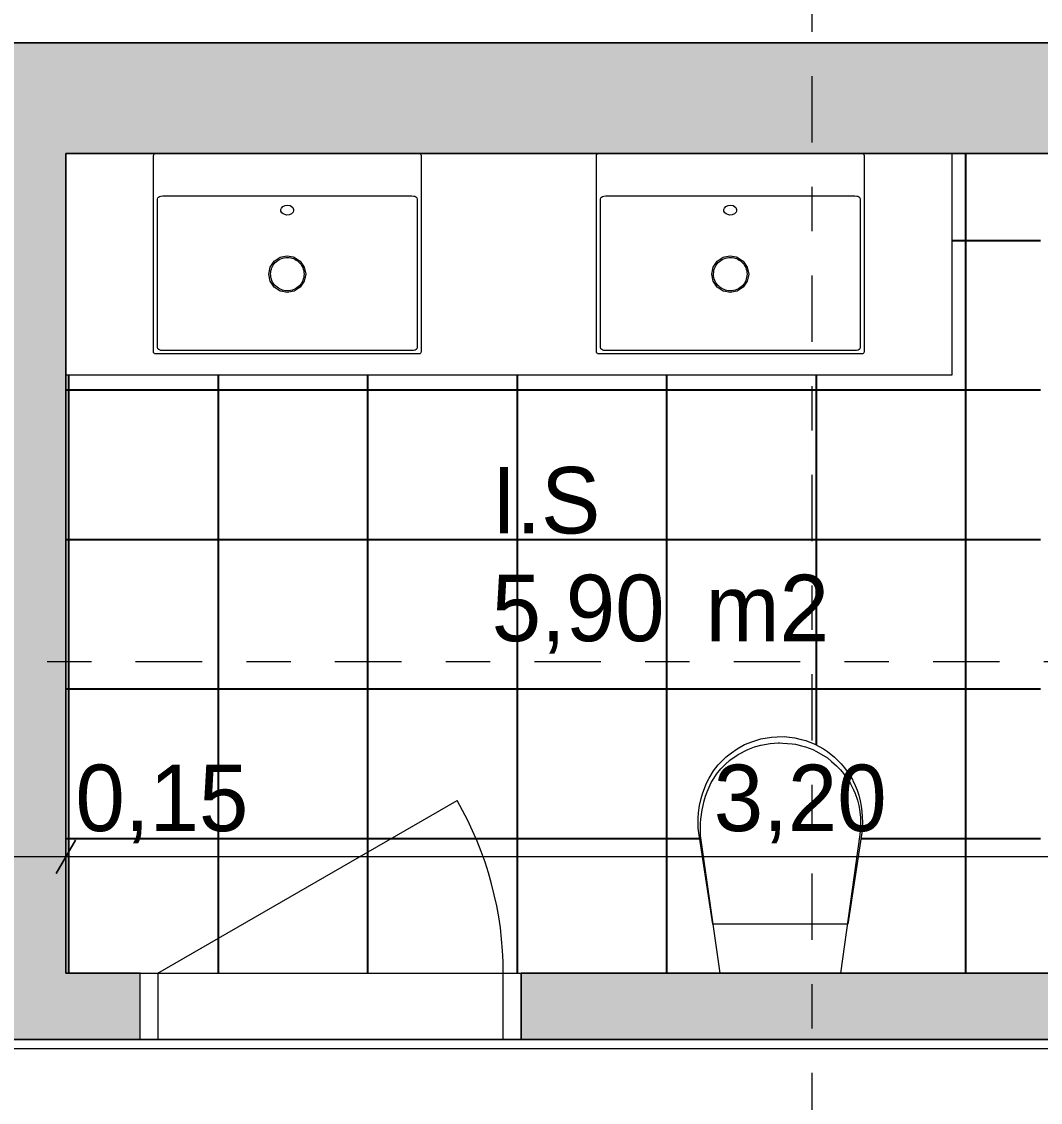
# Model space of a CAD drawing. Header units: metres. Extents: x -111189 to -108577, y -72951 to -72647.
# Drawn here: x -110671.936 to -110669.636, y -72931.646 to -72929.206 of the extents above; entities that cross this region are included whole.
import ezdxf

# ---------------------------------------------------------------- set-up
doc = ezdxf.new("R2010")
doc.units = ezdxf.units.M
doc.header["$MEASUREMENT"] = 0
for name, pattern in [('Dashed', [0.423333, 0.211667, -0.211667]), ('Dot & Dashed', [0.670278, 0.3175, -0.176389, 0, -0.176389]), ('OTK - Tracejado', [0.08, 0.04, -0.04]), ('OTK - Traço Ponto', [0.2, 0.1, -0.05, 0, -0.05]), ('OTK - Traço Ponto CORTES_ALÇ', [0.6, 0.3, -0.15, 0, -0.15])]:
    doc.linetypes.add(name, pattern=pattern)
for name, color, linetype in [('Muro Não Confinante - MNC1_1_0', 7, 'Continuous'), ('Muro Não Confinante - MNC1_1_00 - DESENHO 2D', 7, 'Continuous'), ('Muro Não Confinante - MNC1_1_03 - COBERTURA', 7, 'Continuous'), ('Muro Não Confinante - MNC1_1_03 - LAJES', 7, 'Continuous'), ('Muro Não Confinante - MNC1_1_04 - TECTO FALSO', 7, 'Continuous'), ('Muro Não Confinante - MNC1_1_05 - PAREDES..35', 7, 'Continuous'), ('Muro Não Confinante - MNC1_1_08 - EQUIPAMENTO FIXO', 7, 'Continuous'), ('Muro Não Confinante - MNC1_1_11 - ZONA_ÁREA', 7, 'Continuous'), ('Muro Não Confinante - MNC1_1_12 - COTAS GERAIS', 7, 'Continuous'), ('Planta Piso -1_1_07 - MUROS', 7, 'Continuous'), ('Planta Piso -1_1_14 - CORTES.Marcadores', 7, 'Continuous')]:
    doc.layers.add(name, color=color, linetype=linetype)
doc.styles.add('ESTILO_GERADO_3', font='AGENCYR.TTF')

# ---------------------------------------------------------------- blocks, each defined once
blk = doc.blocks.new('*X146', base_point=(-110694.4627, -72968.689))
at = {"layer": 'Muro Não Confinante - MNC1_1_03 - LAJES', "color": 253, "linetype": 'Continuous', "lineweight": 9, "ltscale": 1000}
for p, q in [((-110672.0859, -72931.5239), (-110671.8359, -72931.5239)), ((-110672.0859, -72931.5239), (-110671.8359, -72931.5239)), ((-110671.8359, -72931.5239), (-110671.5859, -72931.5239)), ((-110671.8359, -72931.5239), (-110671.5859, -72931.5239)), ((-110671.5859, -72931.5239), (-110671.3359, -72931.5239)), ((-110671.5859, -72931.5239), (-110671.3359, -72931.5239)), ((-110671.3359, -72931.5239), (-110671.0859, -72931.5239)), ((-110671.3359, -72931.5239), (-110671.0859, -72931.5239)), ((-110671.0859, -72931.5239), (-110670.8359, -72931.5239)), ((-110671.0859, -72931.5239), (-110670.8359, -72931.5239)), ((-110670.8359, -72931.5239), (-110670.5859, -72931.5239)), ((-110670.8359, -72931.5239), (-110670.5859, -72931.5239)), ((-110670.5859, -72931.5239), (-110670.3359, -72931.5239)), ((-110670.5859, -72931.5239), (-110670.3359, -72931.5239)), ((-110670.3359, -72931.5239), (-110670.0859, -72931.5239)), ((-110670.3359, -72931.5239), (-110670.0859, -72931.5239)), ((-110670.0859, -72931.5239), (-110669.8359, -72931.5239)), ((-110670.0859, -72931.5239), (-110669.8359, -72931.5239)), ((-110669.8359, -72931.5239), (-110669.5859, -72931.5239)), ((-110669.8359, -72931.5239), (-110669.5859, -72931.5239))]:
    blk.add_line(p, q, dxfattribs=at)

msp = doc.modelspace()

# ---------------------------------------------------------------- hatches: boundary and pattern name
at = {"true_color": 0x939598, "transparency": 33554615}
h = msp.add_hatch(dxfattribs=at)
h.set_pattern_fill('NET', color=252, scale=2.7)
h.set_pattern_definition([(0, (-52.15414, -1e-06), (0, 0.3375), []), (90, (-52.15414, -1e-06), (-0.3375, 2e-17), [])])
h.paths.add_polyline_path([(-110669.6359, -72929.5039), (-110669.8359, -72929.5039), (-110669.8359, -72930.0039), (-110671.8359, -72930.0039), (-110671.8359, -72931.3539), (-110670.359, -72931.3539), (-110670.3747, -72931.2434), (-110670.3757, -72931.2434), (-110670.4072, -72931.0372), (-110670.4081, -72931.0267), (-110670.4085, -72931.0162), (-110670.4083, -72931.0039), (-110670.4075, -72930.9917), (-110670.4053, -72930.9755), (-110670.4019, -72930.9595), (-110670.399, -72930.9488), (-110670.3893, -72930.9238), (-110670.3837, -72930.9138), (-110670.3738, -72930.8974), (-110670.3645, -72930.8855), (-110670.3543, -72930.8745), (-110670.3452, -72930.8655), (-110670.3331, -72930.8562), (-110670.3205, -72930.8476), (-110670.3035, -72930.8377), (-110670.2852, -72930.8307), (-110670.2673, -72930.8247), (-110670.2432, -72930.8212), (-110670.2299, -72930.8202), (-110670.2141, -72930.8197), (-110670.1905, -72930.823), (-110670.1757, -72930.8262), (-110670.1651, -72930.8287), (-110670.1451, -72930.8373), (-110670.1353, -72930.8422), (-110670.1259, -72930.8477), (-110670.1166, -72930.8534), (-110670.1005, -72930.8666), (-110670.0855, -72930.8811), (-110670.0757, -72930.8932), (-110670.0704, -72930.9005), (-110670.0652, -72930.9086), (-110670.0598, -72930.9179), (-110670.0549, -72930.9278), (-110670.0496, -72930.941), (-110670.046, -72930.9523), (-110670.0428, -72930.9645), (-110670.0405, -72930.9768), (-110670.0389, -72930.9893), (-110670.038, -72931.0013), (-110670.0378, -72931.0133), (-110670.0381, -72931.0253), (-110670.0391, -72931.0372), (-110670.0706, -72931.2434), (-110670.0717, -72931.2434), (-110670.0874, -72931.3539), (-110669.6359, -72931.3539)])
at = {"layer": 'Planta Piso -1_1_07 - MUROS', "linetype": 'Continuous', "lineweight": 0, "true_color": 0x939598}
h = msp.add_hatch(color=252, dxfattribs=at)
h.paths.add_polyline_path([(-110676.0264, -72929.2539), (-110678.0859, -72929.2539), (-110678.0859, -72929.4039), (-110676.9859, -72929.4039), (-110676.8359, -72929.4039), (-110676.8359, -72929.4039), (-110676.0264, -72929.4039)])
h.paths.add_polyline_path([(-110674.7943, -72929.2539), (-110676.0264, -72929.2539), (-110676.0264, -72929.4039), (-110675.8713, -72929.4039), (-110675.0717, -72929.4039), (-110675.0717, -72929.4039), (-110674.8, -72929.4039), (-110674.7943, -72929.4039)])
h.paths.add_polyline_path([(-110674.4359, -72929.2539), (-110674.7943, -72929.2539), (-110674.7943, -72929.4039), (-110674.738, -72929.4039), (-110674.4359, -72929.4039)])
h.paths.add_polyline_path([(-110674.4359, -72929.4039), (-110674.5859, -72929.4039), (-110674.5859, -72929.5039), (-110674.4359, -72929.5039)])
h.paths.add_polyline_path([(-110674.4359, -72929.5039), (-110674.5859, -72929.5039), (-110674.5859, -72929.9789), (-110674.4359, -72929.9789), (-110674.4359, -72929.9639), (-110674.4359, -72929.6839)])
h.paths.add_polyline_path([(-110674.4359, -72929.9789), (-110674.5859, -72929.9789), (-110674.5859, -72930.3705), (-110674.4359, -72930.3705), (-110674.4359, -72930.3605)])
h.paths.add_polyline_path([(-110674.4359, -72931.2305), (-110674.5859, -72931.2305), (-110674.5859, -72931.2525), (-110674.5859, -72931.3539), (-110674.4359, -72931.3539)])
h.paths.add_polyline_path([(-110674.3159, -72931.3539), (-110674.5859, -72931.3539), (-110674.5859, -72931.5039), (-110674.3159, -72931.5039)])
h.paths.add_polyline_path([(-110674.4359, -72931.5039), (-110674.5859, -72931.5039), (-110674.5859, -72931.5515), (-110674.4359, -72931.5515)])
h.paths.add_polyline_path([(-110674.4359, -72931.5515), (-110674.5859, -72931.5515), (-110674.5859, -72931.5539), (-110674.7943, -72931.5539), (-110674.7943, -72931.7039), (-110674.4359, -72931.7039)])
h.paths.add_polyline_path([(-110674.4359, -72931.7039), (-110674.5859, -72931.7039), (-110674.5859, -72932.2639), (-110674.5859, -72932.2639), (-110674.5859, -72932.3289), (-110674.4359, -72932.3289)])
h.paths.add_polyline_path([(-110674.4359, -72932.3289), (-110674.5859, -72932.3289), (-110674.5859, -72932.4989), (-110674.4359, -72932.4989)])
h.paths.add_polyline_path([(-110674.7943, -72931.5539), (-110675.8713, -72931.5539), (-110675.8713, -72931.5539), (-110676.0264, -72931.5539), (-110676.0264, -72931.7039), (-110674.7943, -72931.7039)])
h.paths.add_polyline_path([(-110676.0264, -72931.5539), (-110676.8359, -72931.5539), (-110676.8359, -72931.5539), (-110676.9859, -72931.5539), (-110678.0859, -72931.5539), (-110678.0859, -72931.7039), (-110676.0264, -72931.7039)])
h.paths.add_polyline_path([(-110678.0859, -72931.5539), (-110678.0859, -72931.5539), (-110678.3359, -72931.5539), (-110678.3359, -72931.7039), (-110678.0859, -72931.7039)])
h.paths.add_polyline_path([(-110678.0859, -72931.7039), (-110678.3359, -72931.7039), (-110678.3359, -72932.3289), (-110678.1372, -72932.3289), (-110678.1372, -72932.2639), (-110678.0859, -72932.2639)])
h.paths.add_polyline_path([(-110678.0859, -72931.5039), (-110678.3359, -72931.5039), (-110678.3359, -72931.5515), (-110678.0859, -72931.5515)])
h.paths.add_polyline_path([(-110678.0859, -72931.3539), (-110678.3359, -72931.3539), (-110678.3359, -72931.5039), (-110678.0859, -72931.5039)])
h.paths.add_polyline_path([(-110678.0859, -72930.7789), (-110678.3359, -72930.7789), (-110678.3359, -72931.3539), (-110678.0859, -72931.3539)])
h.paths.add_polyline_path([(-110678.0859, -72929.8539), (-110678.3359, -72929.8539), (-110678.3359, -72929.9789), (-110678.0859, -72929.9789)])
h.paths.add_polyline_path([(-110678.0859, -72929.5539), (-110678.0859, -72929.5039), (-110678.3359, -72929.5039), (-110678.3359, -72929.8539), (-110678.0859, -72929.8539)])
h.paths.add_polyline_path([(-110678.0859, -72929.4039), (-110678.3359, -72929.4039), (-110678.3359, -72929.5039), (-110678.0859, -72929.5039)])
h.paths.add_polyline_path([(-110678.0859, -72929.2539), (-110678.3359, -72929.2539), (-110678.3359, -72929.4039), (-110678.0859, -72929.4039)])
h.paths.add_polyline_path([(-110678.0859, -72928.2539), (-110678.3359, -72928.2539), (-110678.3359, -72928.4039), (-110678.1859, -72928.4039), (-110678.1259, -72928.4039), (-110678.0859, -72928.4039)])
h.paths.add_polyline_path([(-110678.0859, -72928.0039), (-110678.3359, -72928.0039), (-110678.3359, -72928.0047), (-110678.3359, -72928.2539), (-110678.0859, -72928.2539)])
h.paths.add_polyline_path([(-110676.0264, -72928.0039), (-110678.0559, -72928.0039), (-110678.0559, -72928.0039), (-110678.0859, -72928.0039), (-110678.0859, -72928.2539), (-110676.0264, -72928.2539)])
h.paths.add_polyline_path([(-110674.7943, -72928.0039), (-110675.5678, -72928.0039), (-110676.0264, -72928.0039), (-110676.0264, -72928.2539), (-110674.7943, -72928.2539)])
h.paths.add_polyline_path([(-110674.2849, -72928.0039), (-110674.5402, -72928.0039), (-110674.7943, -72928.0039), (-110674.7943, -72928.2539), (-110674.2849, -72928.2539), (-110674.2849, -72928.2139), (-110674.2849, -72928.1539)])
h.paths.add_polyline_path([(-110673.3359, -72928.0039), (-110673.4849, -72928.0039), (-110673.4849, -72928.1539), (-110673.4849, -72928.2139), (-110673.4849, -72928.2539), (-110673.3359, -72928.2539)])
h.paths.add_polyline_path([(-110673.1859, -72928.2539), (-110673.3245, -72928.2539), (-110673.3245, -72929.2539), (-110673.1859, -72929.2539)])
h.paths.add_polyline_path([(-110673.0859, -72928.2539), (-110673.1859, -72928.2539), (-110673.1859, -72929.2539), (-110673.0859, -72929.2539)])
h.paths.add_polyline_path([(-110673.0859, -72928.0039), (-110673.1859, -72928.0039), (-110673.1859, -72928.2539), (-110673.0859, -72928.2539)])
h.paths.add_polyline_path([(-110673.1859, -72928.0039), (-110673.267, -72928.0039), (-110673.3245, -72928.0039), (-110673.3245, -72928.2539), (-110673.1859, -72928.2539)])
h.paths.add_polyline_path([(-110673.3245, -72928.0039), (-110673.3359, -72928.0039), (-110673.3359, -72928.2539), (-110673.3245, -72928.2539)])
h.paths.add_polyline_path([(-110673.1859, -72929.4039), (-110673.3245, -72929.4039), (-110673.3245, -72929.5039), (-110673.1859, -72929.5039)])
h.paths.add_polyline_path([(-110673.0859, -72929.4039), (-110673.1859, -72929.4039), (-110673.1859, -72929.5039), (-110673.0859, -72929.5039)])
h.paths.add_polyline_path([(-110673.0859, -72929.2539), (-110673.1859, -72929.2539), (-110673.1859, -72929.4039), (-110673.0859, -72929.4039)])
h.paths.add_polyline_path([(-110673.1859, -72929.2539), (-110673.3245, -72929.2539), (-110673.3245, -72929.4039), (-110673.1859, -72929.4039)])
h.paths.add_polyline_path([(-110671.6683, -72931.3539), (-110671.7344, -72931.3539), (-110671.7344, -72931.5039), (-110671.6683, -72931.5039)])
h.paths.add_polyline_path([(-110671.7344, -72931.3539), (-110671.8359, -72931.3539), (-110671.8359, -72931.5039), (-110671.7344, -72931.5039)])
h.paths.add_polyline_path([(-110671.8359, -72931.3539), (-110671.9859, -72931.3539), (-110671.9859, -72931.5039), (-110671.8359, -72931.5039)])
h.paths.add_polyline_path([(-110671.8359, -72931.0911), (-110671.9859, -72931.0911), (-110671.9859, -72931.3539), (-110671.8359, -72931.3539)])
h.paths.add_polyline_path([(-110671.8359, -72930.7789), (-110671.9859, -72930.7789), (-110671.9859, -72931.0911), (-110671.9493, -72931.0911), (-110671.8359, -72931.0911)])
h.paths.add_polyline_path([(-110671.8359, -72930.6507), (-110671.9859, -72930.6507), (-110671.9859, -72930.7789), (-110671.8359, -72930.7789)])
h.paths.add_polyline_path([(-110671.8359, -72929.9789), (-110671.9859, -72929.9789), (-110671.9859, -72930.6507), (-110671.8359, -72930.6507)])
h.paths.add_polyline_path([(-110671.8359, -72929.5039), (-110671.9859, -72929.5039), (-110671.9859, -72929.9789), (-110671.8359, -72929.9789)])
h.paths.add_polyline_path([(-110671.8359, -72929.4039), (-110671.9859, -72929.4039), (-110671.9859, -72929.5039), (-110671.8359, -72929.5039)])
h.paths.add_polyline_path([(-110671.9859, -72929.4039), (-110672.0466, -72929.4039), (-110672.0466, -72929.4639), (-110672.0466, -72929.5039), (-110671.9859, -72929.5039)])
h.paths.add_polyline_path([(-110671.9859, -72929.2539), (-110672.0466, -72929.2539), (-110672.0466, -72929.4039), (-110671.9859, -72929.4039)])
h.paths.add_polyline_path([(-110671.8359, -72929.2539), (-110671.9859, -72929.2539), (-110671.9859, -72929.4039), (-110671.8359, -72929.4039)])
h.paths.add_polyline_path([(-110671.7344, -72929.2539), (-110671.8359, -72929.2539), (-110671.8359, -72929.4039), (-110671.7344, -72929.4039)])
h.paths.add_polyline_path([(-110671.7344, -72929.4039), (-110671.8359, -72929.4039), (-110671.8359, -72929.5039), (-110671.7344, -72929.5039)])
h.paths.add_polyline_path([(-110670.1514, -72929.4039), (-110671.7344, -72929.4039), (-110671.7344, -72929.5039), (-110670.8359, -72929.5039), (-110670.1514, -72929.5039)])
h.paths.add_polyline_path([(-110670.1514, -72929.2539), (-110671.7344, -72929.2539), (-110671.7344, -72929.4039), (-110670.1514, -72929.4039)])
h.paths.add_polyline_path([(-110669.7344, -72929.4039), (-110670.1514, -72929.4039), (-110670.1514, -72929.5039), (-110669.8359, -72929.5039), (-110669.7344, -72929.5039)])
h.paths.add_polyline_path([(-110669.7344, -72929.2539), (-110670.1514, -72929.2539), (-110670.1514, -72929.4039), (-110669.7344, -72929.4039)])
h.paths.add_polyline_path([(-110669.5859, -72929.2539), (-110669.7344, -72929.2539), (-110669.7344, -72929.4039), (-110669.5859, -72929.4039)])
h.paths.add_polyline_path([(-110669.5859, -72929.4039), (-110669.7344, -72929.4039), (-110669.7344, -72929.5039), (-110669.5859, -72929.5039), (-110669.5859, -72929.4639)])
h = msp.add_hatch(color=252, dxfattribs=at)
h.paths.add_polyline_path([(-110673.1859, -72933.7544), (-110673.3245, -72933.7544), (-110673.3245, -72934.6539), (-110673.1859, -72934.6539)])
h.paths.add_polyline_path([(-110673.1859, -72933.6502), (-110673.3245, -72933.6502), (-110673.3245, -72933.7544), (-110673.1859, -72933.7544)])
h.paths.add_polyline_path([(-110673.1859, -72933.5289), (-110673.3245, -72933.5289), (-110673.3245, -72933.6502), (-110673.1859, -72933.6502)])
h.paths.add_polyline_path([(-110673.1859, -72932.3289), (-110673.3245, -72932.3289), (-110673.3245, -72933.5289), (-110673.1859, -72933.5289)])
h.paths.add_polyline_path([(-110673.3245, -72935.2039), (-110673.3359, -72935.2039), (-110673.3359, -72935.4629), (-110673.3245, -72935.4629)])
h.paths.add_polyline_path([(-110673.3245, -72934.9539), (-110673.3359, -72934.9539), (-110673.3359, -72935.2039), (-110673.3245, -72935.2039)])
h.paths.add_polyline_path([(-110673.3245, -72933.7544), (-110673.3359, -72933.7544), (-110673.3359, -72934.4039), (-110673.3359, -72934.6539), (-110673.3245, -72934.6539)])
h.paths.add_polyline_path([(-110673.3245, -72934.7039), (-110673.3359, -72934.7039), (-110673.3359, -72934.9539), (-110673.3245, -72934.9539)])
h.paths.add_polyline_path([(-110673.3245, -72934.6539), (-110673.3359, -72934.6539), (-110673.3359, -72934.7039), (-110673.3245, -72934.7039)])
h.paths.add_polyline_path([(-110673.3245, -72932.3289), (-110673.3359, -72932.3289), (-110673.3359, -72933.5289), (-110673.3245, -72933.5289)])
h.paths.add_polyline_path([(-110673.3245, -72931.7039), (-110673.3359, -72931.7039), (-110673.3359, -72932.3289), (-110673.3245, -72932.3289)])
h.paths.add_polyline_path([(-110673.1859, -72931.7039), (-110673.3245, -72931.7039), (-110673.3245, -72932.3289), (-110673.1859, -72932.3289)])
h.paths.add_polyline_path([(-110673.1859, -72931.5515), (-110673.3245, -72931.5515), (-110673.3245, -72931.7039), (-110673.1859, -72931.7039)])
h.paths.add_polyline_path([(-110673.3245, -72931.5515), (-110673.3359, -72931.5515), (-110673.3359, -72931.7039), (-110673.3245, -72931.7039)])
h.paths.add_polyline_path([(-110673.3245, -72931.5039), (-110673.3359, -72931.5039), (-110673.3359, -72931.5515), (-110673.3245, -72931.5515)])
h.paths.add_polyline_path([(-110673.3245, -72931.3539), (-110673.3359, -72931.3539), (-110673.3359, -72931.5039), (-110673.3245, -72931.5039)])
h.paths.add_polyline_path([(-110673.3359, -72931.3539), (-110673.4559, -72931.3539), (-110673.4559, -72931.5039), (-110673.3359, -72931.5039)])
h.paths.add_polyline_path([(-110673.1859, -72931.3539), (-110673.3245, -72931.3539), (-110673.3245, -72931.5039), (-110673.1859, -72931.5039)])
h.paths.add_polyline_path([(-110673.1859, -72931.5039), (-110673.3245, -72931.5039), (-110673.3245, -72931.5515), (-110673.1859, -72931.5515)])
h.paths.add_polyline_path([(-110673.0859, -72931.3539), (-110673.1859, -72931.3539), (-110673.1859, -72931.5039), (-110673.0859, -72931.5039)])
h.paths.add_polyline_path([(-110673.0715, -72931.3539), (-110673.0859, -72931.3539), (-110673.0859, -72931.5039), (-110673.0715, -72931.5039)])
h.paths.add_polyline_path([(-110671.9859, -72931.3539), (-110672.2115, -72931.3539), (-110672.2115, -72931.5039), (-110671.9859, -72931.5039)])
h.paths.add_polyline_path([(-110670.1514, -72931.3539), (-110670.8083, -72931.3539), (-110670.8083, -72931.5039), (-110670.6859, -72931.5039), (-110670.6211, -72931.5039), (-110670.1514, -72931.5039)])
h.paths.add_polyline_path([(-110669.7344, -72931.3539), (-110670.1514, -72931.3539), (-110670.1514, -72931.5039), (-110669.7344, -72931.5039)])
h.paths.add_polyline_path([(-110668.9365, -72931.3539), (-110669.7344, -72931.3539), (-110669.7344, -72931.5039), (-110668.9365, -72931.5039)])
h.paths.add_polyline_path([(-110668.8665, -72931.3539), (-110668.9365, -72931.3539), (-110668.9365, -72931.5039), (-110668.8665, -72931.5039)])
h.paths.add_polyline_path([(-110668.6316, -72931.3539), (-110668.8665, -72931.3539), (-110668.8665, -72931.5039), (-110668.6359, -72931.5039), (-110668.6316, -72931.5039)])
h.paths.add_polyline_path([(-110668.9365, -72934.9539), (-110669.7344, -72934.9539), (-110669.7344, -72934.9939), (-110669.7344, -72935.2039), (-110668.9365, -72935.2039)])
h.paths.add_polyline_path([(-110668.8665, -72934.9539), (-110668.9365, -72934.9539), (-110668.9365, -72935.2039), (-110668.8665, -72935.2039)])
h.paths.add_polyline_path([(-110668.8665, -72934.6539), (-110668.9365, -72934.6539), (-110668.9365, -72934.9539), (-110668.8665, -72934.9539)])
h.paths.add_polyline_path([(-110668.6316, -72934.6539), (-110668.8665, -72934.6539), (-110668.8665, -72934.7239), (-110668.6316, -72934.7239)])
h.paths.add_polyline_path([(-110668.6316, -72934.9839), (-110668.8665, -72934.9839), (-110668.8665, -72935.2039), (-110668.6316, -72935.2039)])
h.paths.add_polyline_path([(-110668.3859, -72934.9539), (-110668.6059, -72934.9539), (-110668.6059, -72934.9839), (-110668.6316, -72934.9839), (-110668.6316, -72935.2039), (-110668.3859, -72935.2039)])
h.paths.add_polyline_path([(-110668.3859, -72934.6539), (-110668.6316, -72934.6539), (-110668.6316, -72934.7239), (-110668.6059, -72934.7239), (-110668.6059, -72934.9539), (-110668.3859, -72934.9539)])
h.paths.add_polyline_path([(-110668.3859, -72933.7544), (-110668.6316, -72933.7544), (-110668.6316, -72934.6539), (-110668.3859, -72934.6539)])
h.paths.add_polyline_path([(-110668.6316, -72933.7544), (-110668.6359, -72933.7544), (-110668.6359, -72934.6539), (-110668.6316, -72934.6539)])
h.paths.add_polyline_path([(-110668.6316, -72933.6502), (-110668.6359, -72933.6502), (-110668.6359, -72933.7064), (-110668.6359, -72933.7544), (-110668.6316, -72933.7544)])
h.paths.add_polyline_path([(-110668.6316, -72933.5289), (-110668.6359, -72933.5289), (-110668.6359, -72933.6502), (-110668.6316, -72933.6426)])
h.paths.add_polyline_path([(-110668.3859, -72933.5289), (-110668.6316, -72933.5289), (-110668.6316, -72933.6502), (-110668.3859, -72933.6502)])
h.paths.add_polyline_path([(-110668.3859, -72933.6502), (-110668.6316, -72933.6502), (-110668.6316, -72933.7544), (-110668.3859, -72933.7544)])
h.paths.add_polyline_path([(-110668.3859, -72932.3289), (-110668.6316, -72932.3289), (-110668.6316, -72933.5289), (-110668.3859, -72933.5289)])
h.paths.add_polyline_path([(-110668.6316, -72932.3289), (-110668.6359, -72932.3289), (-110668.6359, -72933.5289), (-110668.6316, -72933.5289)])
h.paths.add_polyline_path([(-110668.6316, -72931.7039), (-110668.6359, -72931.7039), (-110668.6359, -72932.3289), (-110668.6316, -72932.3289)])
h.paths.add_polyline_path([(-110668.3859, -72931.7039), (-110668.6316, -72931.7039), (-110668.6316, -72932.3289), (-110668.3859, -72932.3289)])
h.paths.add_polyline_path([(-110668.6316, -72931.5515), (-110668.6359, -72931.5515), (-110668.6359, -72931.7039), (-110668.6316, -72931.7039)])
h.paths.add_polyline_path([(-110668.3859, -72931.5515), (-110668.6316, -72931.5515), (-110668.6316, -72931.7039), (-110668.3859, -72931.7039)])
h.paths.add_polyline_path([(-110668.6316, -72931.5039), (-110668.6359, -72931.5039), (-110668.6359, -72931.5515), (-110668.6316, -72931.5515)])
h.paths.add_polyline_path([(-110668.3859, -72931.5039), (-110668.6316, -72931.5039), (-110668.6316, -72931.5515), (-110668.3859, -72931.5515)])
h.paths.add_polyline_path([(-110668.3859, -72931.3539), (-110668.6316, -72931.3539), (-110668.6316, -72931.5039), (-110668.3859, -72931.5039)])
h.paths.add_polyline_path([(-110668.5861, -72930.7789), (-110668.6316, -72930.7789), (-110668.6316, -72931.3539), (-110668.5861, -72931.3539)])
h.paths.add_polyline_path([(-110668.6316, -72931.0911), (-110668.6359, -72931.0911), (-110668.6359, -72931.1473), (-110668.6359, -72931.3539), (-110668.6316, -72931.3539)])
h.paths.add_polyline_path([(-110668.6316, -72930.6507), (-110668.6359, -72930.6507), (-110668.6359, -72930.7789), (-110668.6316, -72930.7789)])
h.paths.add_polyline_path([(-110668.5861, -72930.6507), (-110668.6316, -72930.6507), (-110668.6316, -72930.7789), (-110668.5861, -72930.7789)])
h.paths.add_polyline_path([(-110668.3859, -72930.6507), (-110668.5861, -72930.6507), (-110668.5861, -72930.7789), (-110668.3859, -72930.7789)])
h.paths.add_polyline_path([(-110668.3859, -72929.9789), (-110668.5861, -72929.9789), (-110668.5861, -72930.6507), (-110668.3859, -72930.6507)])
h.paths.add_polyline_path([(-110668.5861, -72929.9789), (-110668.6316, -72929.9789), (-110668.6316, -72930.6507), (-110668.5861, -72930.6507)])
h.paths.add_polyline_path([(-110668.6316, -72929.9789), (-110668.6359, -72929.9789), (-110668.6359, -72930.6507), (-110668.6316, -72930.6507)])
h.paths.add_polyline_path([(-110668.3859, -72929.5039), (-110668.5861, -72929.5039), (-110668.5861, -72929.9789), (-110668.3859, -72929.9789)])
h.paths.add_polyline_path([(-110668.6316, -72929.5039), (-110668.6359, -72929.5039), (-110668.6359, -72929.9539), (-110668.6359, -72929.9789), (-110668.6316, -72929.9789)])
h.paths.add_polyline_path([(-110668.5861, -72929.5039), (-110668.6316, -72929.5039), (-110668.6316, -72929.9789), (-110668.5861, -72929.9789)])
h.paths.add_polyline_path([(-110668.3859, -72929.4039), (-110668.6316, -72929.4039), (-110668.6316, -72929.5039), (-110668.3859, -72929.5039)])
h.paths.add_polyline_path([(-110668.3859, -72929.2556), (-110668.6316, -72929.2556), (-110668.6316, -72929.4039), (-110668.3859, -72929.4039)])
h.paths.add_polyline_path([(-110668.6316, -72929.2556), (-110668.7859, -72929.2556), (-110668.7859, -72929.4039), (-110668.6316, -72929.4039)])
h.paths.add_polyline_path([(-110668.6316, -72929.4039), (-110668.7859, -72929.4039), (-110668.7859, -72929.4639), (-110668.7859, -72929.5039), (-110668.6359, -72929.5039), (-110668.6316, -72929.5039)])
h.paths.add_polyline_path([(-110668.3859, -72930.7789), (-110668.5861, -72930.7789), (-110668.5861, -72931.3539), (-110668.3859, -72931.3539)])
h.paths.add_polyline_path([(-110674.4359, -72933.7544), (-110674.4859, -72933.7544), (-110674.4859, -72934.1039), (-110674.5359, -72934.1039), (-110674.5359, -72933.7544), (-110674.5859, -72933.7544), (-110674.5859, -72933.9946), (-110674.5859, -72934.5539), (-110674.7109, -72934.5539), (-110674.7109, -72934.6539), (-110674.4359, -72934.6539), (-110674.4359, -72934.4039)])
h.paths.add_polyline_path([(-110674.5359, -72933.6502), (-110674.5859, -72933.6502), (-110674.5859, -72933.7064), (-110674.5859, -72933.7544), (-110674.5359, -72933.7544)])
h.paths.add_polyline_path([(-110674.5359, -72933.5289), (-110674.5859, -72933.5289), (-110674.5859, -72933.6502), (-110674.5359, -72933.6502)])
h.paths.add_polyline_path([(-110674.5359, -72933.3589), (-110674.5859, -72933.3589), (-110674.5859, -72933.5289), (-110674.5359, -72933.5289)])
h.paths.add_polyline_path([(-110674.4359, -72933.3589), (-110674.4859, -72933.3589), (-110674.4859, -72933.5289), (-110674.4359, -72933.5289)])
h.paths.add_polyline_path([(-110674.4359, -72933.5289), (-110674.4859, -72933.5289), (-110674.4859, -72933.6502), (-110674.4359, -72933.6502), (-110674.4359, -72933.5939)])
h.paths.add_polyline_path([(-110674.4359, -72933.6502), (-110674.4859, -72933.6502), (-110674.4859, -72933.7544), (-110674.4359, -72933.7544)])
h.paths.add_polyline_path([(-110674.7109, -72934.5539), (-110674.7943, -72934.5539), (-110674.7943, -72934.6539), (-110674.7109, -72934.6539)])
h.paths.add_polyline_path([(-110674.7943, -72934.5539), (-110676.0264, -72934.5539), (-110676.0264, -72934.6539), (-110674.7943, -72934.6539)])
h.paths.add_polyline_path([(-110676.0264, -72934.5539), (-110676.7109, -72934.5539), (-110676.7109, -72934.6539), (-110676.0264, -72934.6539)])
h.paths.add_polyline_path([(-110676.7109, -72934.5539), (-110678.0859, -72934.5539), (-110678.0859, -72934.6539), (-110676.7109, -72934.6539)])
h.paths.add_polyline_path([(-110676.7109, -72934.6539), (-110678.0859, -72934.6539), (-110678.0859, -72934.7039), (-110676.7109, -72934.7039)])
h.paths.add_polyline_path([(-110676.0264, -72934.6539), (-110676.7109, -72934.6539), (-110676.7109, -72934.7039), (-110676.0264, -72934.7039)])
h.paths.add_polyline_path([(-110674.7943, -72934.6539), (-110676.0264, -72934.6539), (-110676.0264, -72934.7039), (-110674.7943, -72934.7039)])
h.paths.add_polyline_path([(-110674.4359, -72934.6539), (-110674.7109, -72934.6539), (-110674.7109, -72934.7039), (-110674.5859, -72934.7039), (-110674.4359, -72934.7039)])
h.paths.add_polyline_path([(-110674.7109, -72934.6539), (-110674.7943, -72934.6539), (-110674.7943, -72934.7039), (-110674.738, -72934.7039), (-110674.7109, -72934.7039)])

# ---------------------------------------------------------------- linework, layer by layer
at = {"layer": 'Muro Não Confinante - MNC1_1_00 - DESENHO 2D', "color": 7, "linetype": 'OTK - Tracejado', "lineweight": 13, "ltscale": 1000}
msp.add_line((-110671.9359, -72931.5039), (-110670.6859, -72931.5039), dxfattribs=at)
at = {"layer": 'Muro Não Confinante - MNC1_1_03 - COBERTURA', "color": 7, "linetype": 'OTK - Traço Ponto', "lineweight": 13, "ltscale": 1000}
for p in [(-110672.6149, -72931.5039), (-110670.6254, -72931.5039), (-110668.6316, -72931.5039)]:
    msp.add_line(p, (-110670.6211, -72931.5039), dxfattribs=at)
at = {"layer": 'Muro Não Confinante - MNC1_1_03 - LAJES', "color": 7, "linetype": 'Continuous', "lineweight": 13, "ltscale": 1000, "flags": 128}
for points in [[(-110678.3359, -72938.1539), (-110678.3359, -72928.0039), (-110673.267, -72928.0039), (-110673.0859, -72928.0039), (-110673.0859, -72929.2539), (-110668.3859, -72929.2539), (-110668.3859, -72935.2039), (-110673.0859, -72935.2039), (-110673.0859, -72938.1539)], [(-110673.0859, -72928.0039), (-110673.0859, -72929.2539), (-110668.3859, -72929.2539), (-110668.3859, -72928.0039)], [(-110671.8359, -72929.5039), (-110671.8359, -72931.3539), (-110668.6359, -72931.3539), (-110668.6359, -72929.5039)], [(-110673.1859, -72931.5039), (-110673.1859, -72934.9539), (-110672.6859, -72934.9539), (-110668.9365, -72934.9539), (-110668.9365, -72934.6539), (-110668.6359, -72934.6539), (-110668.6359, -72931.5039), (-110670.6859, -72931.5039), (-110671.9359, -72931.5039)]]:
    msp.add_lwpolyline(points, close=True, dxfattribs=at)
at = {"layer": 'Muro Não Confinante - MNC1_1_04 - TECTO FALSO', "color": 7, "linetype": 'OTK - Traço Ponto', "lineweight": 13, "ltscale": 1000}
for p, q in [((-110671.8359, -72929.5039), (-110670.2242, -72929.5039)), ((-110668.5861, -72929.5039), (-110670.2242, -72929.5039)), ((-110671.8359, -72931.3539), (-110670.2242, -72931.3539)), ((-110668.5861, -72931.3539), (-110670.2242, -72931.3539))]:
    msp.add_line(p, q, dxfattribs=at)
at = {"layer": 'Muro Não Confinante - MNC1_1_04 - TECTO FALSO', "color": 7, "linetype": 'Dashed', "lineweight": 13, "ltscale": 10}
for p, q in [((-110670.2242, -72929.5039), (-110671.8359, -72929.5039)), ((-110670.2476, -72929.5039), (-110668.5861, -72929.5039))]:
    msp.add_line(p, q, dxfattribs=at)
at = {"layer": 'Muro Não Confinante - MNC1_1_05 - PAREDES..35', "color": 7, "linetype": 'Continuous', "lineweight": 13, "ltscale": 1000}
for p, q in [((-110671.6283, -72931.3539), (-110670.9528, -72930.9639)), ((-110671.6683, -72931.3539), (-110671.6903, -72931.3539)), ((-110671.6683, -72931.3539), (-110671.6903, -72931.3539)), ((-110671.6683, -72931.3539), (-110671.6283, -72931.3539)), ((-110671.6683, -72931.5039), (-110671.6683, -72931.3539)), ((-110671.6683, -72931.5039), (-110671.6683, -72931.3539)), ((-110671.6683, -72931.5039), (-110671.6683, -72931.3539)), ((-110671.6283, -72931.3539), (-110671.6283, -72931.5039)), ((-110670.8483, -72931.5039), (-110670.8483, -72931.3539)), ((-110670.8483, -72931.3539), (-110670.8083, -72931.3539)), ((-110670.8083, -72931.3539), (-110670.8083, -72931.5039)), ((-110670.8083, -72931.5039), (-110670.8083, -72931.3539)), ((-110670.8083, -72931.5039), (-110670.8083, -72931.3539)), ((-110670.8083, -72931.3539), (-110670.7863, -72931.3539)), ((-110670.8083, -72931.3539), (-110670.7863, -72931.3539)), ((-110671.6683, -72931.5039), (-110671.6783, -72931.5039)), ((-110671.6683, -72931.5039), (-110671.6783, -72931.5039)), ((-110671.6283, -72931.5039), (-110671.6683, -72931.5039)), ((-110670.8083, -72931.5039), (-110670.8483, -72931.5039)), ((-110670.8083, -72931.5039), (-110670.7983, -72931.5039)), ((-110670.8083, -72931.5039), (-110670.7983, -72931.5039))]:
    msp.add_line(p, q, dxfattribs=at)
at = {"layer": 'Muro Não Confinante - MNC1_1_05 - PAREDES..35', "color": 7, "linetype": 'Continuous', "lineweight": 20, "ltscale": 1000}
for p, q in [((-110671.6683, -72931.3539), (-110671.6903, -72931.3539)), ((-110671.6683, -72931.5039), (-110671.6683, -72931.3539)), ((-110670.8083, -72931.3539), (-110670.7863, -72931.3539)), ((-110670.8083, -72931.5039), (-110670.8083, -72931.3539)), ((-110671.6683, -72931.5039), (-110671.6783, -72931.5039)), ((-110670.8083, -72931.5039), (-110670.7983, -72931.5039))]:
    msp.add_line(p, q, dxfattribs=at)
at = {"layer": 'Muro Não Confinante - MNC1_1_05 - PAREDES..35', "color": 7, "linetype": 'Continuous', "lineweight": 20, "ltscale": 1000, "flags": 128}
for points in [[(-110669.5859, -72929.2539), (-110672.0859, -72929.2539)], [(-110671.8359, -72929.5039), (-110669.5859, -72929.5039)], [(-110671.8359, -72931.3539), (-110671.8359, -72929.5039)], [(-110671.6683, -72931.3539), (-110671.8359, -72931.3539)], [(-110668.6359, -72931.3539), (-110670.8083, -72931.3539)], [(-110672.2115, -72931.5039), (-110671.6683, -72931.5039)], [(-110670.8083, -72931.5039), (-110668.6359, -72931.5039)]]:
    msp.add_lwpolyline(points, dxfattribs=at)
at = {"layer": 'Muro Não Confinante - MNC1_1_05 - PAREDES..35', "color": 7, "linetype": 'Continuous', "lineweight": 13, "ltscale": 1000}
msp.add_arc((-110671.6283, -72931.3539), 0.78, 0, 30, dxfattribs=at)
at = {"layer": 'Muro Não Confinante - MNC1_1_08 - EQUIPAMENTO FIXO', "color": 7, "linetype": 'Continuous', "lineweight": 13, "ltscale": 1000, "flags": 128}
for points in [[(-110671.8359, -72929.5039), (-110670.8359, -72929.5039)], [(-110671.8359, -72929.5039), (-110670.8359, -72929.5039)], [(-110670.8359, -72930.0039), (-110671.8359, -72930.0039), (-110671.8359, -72929.5039)], [(-110670.8359, -72929.5039), (-110669.8359, -72929.5039), (-110669.8359, -72930.0039), (-110670.8359, -72930.0039)]]:
    msp.add_lwpolyline(points, dxfattribs=at)
for points in [[(-110671.6339, -72929.5039), (-110671.0372, -72929.504), (-110671.0357, -72929.5046), (-110671.0346, -72929.5057), (-110671.0339, -72929.5079), (-110671.0339, -72929.9518), (-110671.0342, -72929.9533), (-110671.0351, -72929.9546), (-110671.0365, -72929.9555), (-110671.0379, -72929.9558), (-110671.6339, -72929.9558), (-110671.6354, -72929.9555), (-110671.6368, -72929.9546), (-110671.6374, -72929.9538), (-110671.6378, -72929.9527), (-110671.6379, -72929.5079), (-110671.6376, -72929.5065), (-110671.6368, -72929.5051), (-110671.6354, -72929.5042)], [(-110670.6339, -72929.5039), (-110670.0372, -72929.504), (-110670.0357, -72929.5046), (-110670.0346, -72929.5057), (-110670.0339, -72929.5079), (-110670.0339, -72929.9518), (-110670.0342, -72929.9533), (-110670.0351, -72929.9546), (-110670.0365, -72929.9555), (-110670.0379, -72929.9558), (-110670.6339, -72929.9558), (-110670.6354, -72929.9555), (-110670.6368, -72929.9546), (-110670.6374, -72929.9538), (-110670.6378, -72929.9527), (-110670.6379, -72929.5079), (-110670.6376, -72929.5065), (-110670.6368, -72929.5051), (-110670.6354, -72929.5042)], [(-110671.0549, -72929.5994), (-110671.0502, -72929.5997), (-110671.0484, -72929.6002), (-110671.0456, -72929.6015), (-110671.0438, -72929.6036), (-110671.0431, -72929.6069), (-110671.0431, -72929.941), (-110671.0437, -72929.9442), (-110671.0452, -72929.9461), (-110671.0476, -72929.9475), (-110671.0509, -72929.9484), (-110671.0553, -72929.9487), (-110671.6165, -72929.9487), (-110671.6214, -72929.9483), (-110671.6233, -72929.9478), (-110671.6262, -72929.9464), (-110671.628, -72929.9444), (-110671.6288, -72929.941), (-110671.6288, -72929.6069), (-110671.6282, -72929.6038), (-110671.6267, -72929.6019), (-110671.6244, -72929.6005), (-110671.6212, -72929.5997), (-110671.617, -72929.5994), (-110671.3359, -72929.5993)], [(-110670.0549, -72929.5994), (-110670.0502, -72929.5997), (-110670.0484, -72929.6002), (-110670.0456, -72929.6015), (-110670.0438, -72929.6036), (-110670.0431, -72929.6069), (-110670.0431, -72929.941), (-110670.0437, -72929.9442), (-110670.0452, -72929.9461), (-110670.0476, -72929.9475), (-110670.0509, -72929.9484), (-110670.0553, -72929.9487), (-110670.6165, -72929.9487), (-110670.6214, -72929.9483), (-110670.6233, -72929.9478), (-110670.6262, -72929.9464), (-110670.628, -72929.9444), (-110670.6288, -72929.941), (-110670.6288, -72929.6069), (-110670.6282, -72929.6038), (-110670.6267, -72929.6019), (-110670.6244, -72929.6005), (-110670.6212, -72929.5997), (-110670.617, -72929.5994), (-110670.3359, -72929.5993)], [(-110671.3298, -72929.6213), (-110671.3262, -72929.6231), (-110671.3234, -72929.6258), (-110671.3216, -72929.6298), (-110671.3216, -72929.633), (-110671.3228, -72929.6361), (-110671.3264, -72929.6397), (-110671.3316, -72929.642), (-110671.3367, -72929.6425), (-110671.3417, -72929.6416), (-110671.3453, -72929.6399), (-110671.3481, -72929.6374), (-110671.3502, -72929.6335), (-110671.3504, -72929.6303), (-110671.3493, -72929.6271), (-110671.3458, -72929.6232), (-110671.3404, -72929.6208), (-110671.335, -72929.6202)], [(-110670.3298, -72929.6213), (-110670.3262, -72929.6231), (-110670.3234, -72929.6258), (-110670.3216, -72929.6298), (-110670.3216, -72929.633), (-110670.3228, -72929.6361), (-110670.3264, -72929.6397), (-110670.3316, -72929.642), (-110670.3367, -72929.6425), (-110670.3417, -72929.6416), (-110670.3453, -72929.6399), (-110670.3481, -72929.6374), (-110670.3502, -72929.6335), (-110670.3504, -72929.6303), (-110670.3493, -72929.6271), (-110670.3458, -72929.6232), (-110670.3404, -72929.6208), (-110670.335, -72929.6202)], [(-110671.3359, -72929.7344), (-110671.3227, -72929.7366), (-110671.3201, -72929.7376), (-110671.3066, -72929.7466), (-110671.2976, -72929.76), (-110671.2944, -72929.7759), (-110671.2976, -72929.7918), (-110671.3066, -72929.8053), (-110671.3201, -72929.8143), (-110671.3212, -72929.8147), (-110671.3359, -72929.8174), (-110671.3506, -72929.8147), (-110671.3518, -72929.8143), (-110671.3653, -72929.8053), (-110671.3743, -72929.7918), (-110671.3774, -72929.7759), (-110671.3743, -72929.76), (-110671.3653, -72929.7466), (-110671.3518, -72929.7376), (-110671.3491, -72929.7366)], [(-110671.2984, -72929.7799), (-110671.299, -72929.7835), (-110671.2999, -72929.7869), (-110671.301, -72929.7901), (-110671.3024, -72929.7932), (-110671.3041, -72929.7962), (-110671.3062, -72929.7992), (-110671.3087, -72929.802), (-110671.3114, -72929.8046), (-110671.3144, -72929.8069), (-110671.3177, -72929.809), (-110671.3212, -72929.8107), (-110671.3249, -72929.812), (-110671.3287, -72929.8129), (-110671.3325, -72929.8135), (-110671.3362, -72929.8136), (-110671.3399, -72929.8134), (-110671.3435, -72929.8129), (-110671.3469, -72929.812), (-110671.3501, -72929.8109), (-110671.3532, -72929.8095), (-110671.3562, -72929.8077), (-110671.3592, -72929.8056), (-110671.362, -72929.8032), (-110671.3646, -72929.8005), (-110671.3669, -72929.7974), (-110671.369, -72929.7941), (-110671.3707, -72929.7906), (-110671.372, -72929.7869), (-110671.3729, -72929.7832), (-110671.3735, -72929.7794), (-110671.3736, -72929.7756), (-110671.3734, -72929.7719), (-110671.3729, -72929.7683), (-110671.372, -72929.7649), (-110671.3709, -72929.7617), (-110671.3695, -72929.7587), (-110671.3677, -72929.7556), (-110671.3656, -72929.7527), (-110671.3632, -72929.7499), (-110671.3605, -72929.7473), (-110671.3574, -72929.7449), (-110671.3541, -72929.7429), (-110671.3506, -72929.7412), (-110671.3469, -72929.7399), (-110671.3432, -72929.7389), (-110671.3394, -72929.7384), (-110671.3356, -72929.7382), (-110671.3319, -72929.7384), (-110671.3283, -72929.739), (-110671.3249, -72929.7398), (-110671.3218, -72929.741), (-110671.3187, -72929.7424), (-110671.3156, -72929.7441), (-110671.3127, -72929.7462), (-110671.3099, -72929.7487), (-110671.3073, -72929.7514), (-110671.3049, -72929.7544), (-110671.3029, -72929.7577), (-110671.3012, -72929.7612), (-110671.2999, -72929.7649), (-110671.2989, -72929.7687), (-110671.2984, -72929.7725), (-110671.2982, -72929.7762)], [(-110670.3359, -72929.7344), (-110670.3227, -72929.7366), (-110670.3201, -72929.7376), (-110670.3066, -72929.7466), (-110670.2976, -72929.76), (-110670.2944, -72929.7759), (-110670.2976, -72929.7918), (-110670.3066, -72929.8053), (-110670.3201, -72929.8143), (-110670.3212, -72929.8147), (-110670.3359, -72929.8174), (-110670.3506, -72929.8147), (-110670.3518, -72929.8143), (-110670.3653, -72929.8053), (-110670.3743, -72929.7918), (-110670.3774, -72929.7759), (-110670.3743, -72929.76), (-110670.3653, -72929.7466), (-110670.3518, -72929.7376), (-110670.3491, -72929.7366)], [(-110670.2984, -72929.7799), (-110670.299, -72929.7835), (-110670.2999, -72929.7869), (-110670.301, -72929.7901), (-110670.3024, -72929.7932), (-110670.3041, -72929.7962), (-110670.3062, -72929.7992), (-110670.3087, -72929.802), (-110670.3114, -72929.8046), (-110670.3144, -72929.8069), (-110670.3177, -72929.809), (-110670.3212, -72929.8107), (-110670.3249, -72929.812), (-110670.3287, -72929.8129), (-110670.3325, -72929.8135), (-110670.3362, -72929.8136), (-110670.3399, -72929.8134), (-110670.3435, -72929.8129), (-110670.3469, -72929.812), (-110670.3501, -72929.8109), (-110670.3532, -72929.8095), (-110670.3562, -72929.8077), (-110670.3592, -72929.8056), (-110670.362, -72929.8032), (-110670.3646, -72929.8005), (-110670.3669, -72929.7974), (-110670.369, -72929.7941), (-110670.3707, -72929.7906), (-110670.372, -72929.7869), (-110670.3729, -72929.7832), (-110670.3735, -72929.7794), (-110670.3736, -72929.7756), (-110670.3734, -72929.7719), (-110670.3729, -72929.7683), (-110670.372, -72929.7649), (-110670.3709, -72929.7617), (-110670.3695, -72929.7587), (-110670.3677, -72929.7556), (-110670.3656, -72929.7527), (-110670.3632, -72929.7499), (-110670.3605, -72929.7473), (-110670.3574, -72929.7449), (-110670.3541, -72929.7429), (-110670.3506, -72929.7412), (-110670.3469, -72929.7399), (-110670.3432, -72929.7389), (-110670.3394, -72929.7384), (-110670.3356, -72929.7382), (-110670.3319, -72929.7384), (-110670.3283, -72929.739), (-110670.3249, -72929.7398), (-110670.3218, -72929.741), (-110670.3187, -72929.7424), (-110670.3156, -72929.7441), (-110670.3127, -72929.7462), (-110670.3099, -72929.7487), (-110670.3073, -72929.7514), (-110670.3049, -72929.7544), (-110670.3029, -72929.7577), (-110670.3012, -72929.7612), (-110670.2999, -72929.7649), (-110670.2989, -72929.7687), (-110670.2984, -72929.7725), (-110670.2982, -72929.7762)], [(-110670.4085, -72931.0162), (-110670.4083, -72931.0039), (-110670.4075, -72930.9917), (-110670.4053, -72930.9755), (-110670.4019, -72930.9595), (-110670.399, -72930.9488), (-110670.3912, -72930.9288), (-110670.3884, -72930.9222), (-110670.3837, -72930.9138), (-110670.3738, -72930.8974), (-110670.3685, -72930.8906), (-110670.363, -72930.8839), (-110670.3543, -72930.8745), (-110670.3452, -72930.8655), (-110670.3331, -72930.8562), (-110670.3205, -72930.8476), (-110670.3035, -72930.8377), (-110670.2852, -72930.8307), (-110670.2673, -72930.8247), (-110670.2432, -72930.8212), (-110670.2299, -72930.8202), (-110670.2141, -72930.8197), (-110670.1905, -72930.823), (-110670.1757, -72930.8262), (-110670.1651, -72930.8287), (-110670.1451, -72930.8373), (-110670.1353, -72930.8422), (-110670.1259, -72930.8477), (-110670.1166, -72930.8534), (-110670.1005, -72930.8666), (-110670.0855, -72930.8811), (-110670.0778, -72930.8906), (-110670.074, -72930.8955), (-110670.0704, -72930.9005), (-110670.0652, -72930.9086), (-110670.0604, -72930.9169), (-110670.0591, -72930.9194), (-110670.0565, -72930.9247), (-110670.054, -72930.93), (-110670.0496, -72930.941), (-110670.046, -72930.9523), (-110670.0428, -72930.9645), (-110670.0405, -72930.9768), (-110670.0389, -72930.9893), (-110670.038, -72931.0013), (-110670.0378, -72931.0133), (-110670.0381, -72931.0253), (-110670.0391, -72931.0372), (-110670.0706, -72931.2434), (-110670.3757, -72931.2434), (-110670.4072, -72931.0372), (-110670.4081, -72931.0267)], [(-110670.0874, -72931.3539), (-110670.359, -72931.3539), (-110670.4032, -72931.0429), (-110670.4033, -72931.0337), (-110670.4033, -72931.0245), (-110670.4029, -72931.0153), (-110670.4022, -72931.0062), (-110670.4011, -72930.9957), (-110670.3994, -72930.9854), (-110670.3974, -72930.9752), (-110670.3949, -72930.9651), (-110670.3918, -72930.9546), (-110670.3881, -72930.9442), (-110670.3837, -72930.9339), (-110670.3788, -72930.9238), (-110670.3731, -72930.9141), (-110670.3669, -72930.9046), (-110670.3641, -72930.9009), (-110670.3574, -72930.8928), (-110670.3473, -72930.8827), (-110670.3367, -72930.8732), (-110670.3179, -72930.8601), (-110670.2967, -72930.8492), (-110670.281, -72930.8432), (-110670.2673, -72930.8393), (-110670.2462, -72930.8354), (-110670.2282, -72930.8339), (-110670.2245, -72930.8342), (-110670.2176, -72930.8344), (-110670.1962, -72930.8362), (-110670.1888, -72930.837), (-110670.1751, -72930.8406), (-110670.1661, -72930.8433), (-110670.1497, -72930.8492), (-110670.1417, -72930.8534), (-110670.1168, -72930.8681), (-110670.1075, -72930.8758), (-110670.0961, -72930.886), (-110670.0869, -72930.8951), (-110670.0804, -72930.9034), (-110670.0755, -72930.9099), (-110670.0709, -72930.9165), (-110670.0645, -72930.9265), (-110670.0581, -72930.9398), (-110670.0544, -72930.9485), (-110670.0489, -72930.9635), (-110670.0461, -72930.9754), (-110670.0444, -72930.9845), (-110670.0422, -72931.0018), (-110670.042, -72931.0067), (-110670.0419, -72931.024), (-110670.0432, -72931.0412)]]:
    msp.add_lwpolyline(points, close=True, dxfattribs=at)
at = {"layer": 'Muro Não Confinante - MNC1_1_12 - COTAS GERAIS', "color": 7, "linetype": 'Continuous', "lineweight": 5, "ltscale": 1000}
for p, q in [((-110671.8359, -72931.0348), (-110671.8359, -72931.1473)), ((-110671.8359, -72931.0348), (-110671.8359, -72931.1473)), ((-110671.8576, -72931.1286), (-110671.8143, -72931.0536)), ((-110671.8143, -72931.0536), (-110671.8576, -72931.1286)), ((-110671.8359, -72931.0911), (-110671.9859, -72931.0911)), ((-110671.8359, -72931.0911), (-110671.8726, -72931.0911)), ((-110671.7993, -72931.0911), (-110671.8359, -72931.0911)), ((-110668.6359, -72931.0911), (-110671.8359, -72931.0911))]:
    msp.add_line(p, q, dxfattribs=at)
at = {"layer": 'Planta Piso -1_1_14 - CORTES.Marcadores', "color": 7, "linetype": 'OTK - Traço Ponto CORTES_ALÇ', "lineweight": 5, "ltscale": 0.5}
for p, q in [((-110670.1514, -72943.4289), (-110670.1514, -72921.3982)), ((-110684.2783, -72930.6507), (-110661.2759, -72930.6507))]:
    msp.add_line(p, q, dxfattribs=at)

# ---------------------------------------------------------------- block references
at = {"layer": 'Muro Não Confinante - MNC1_1_0', "color": 7, "linetype": 'Dot & Dashed', "lineweight": 13, "ltscale": 10}
msp.add_blockref('*X146', (-110694.4627, -72968.689), dxfattribs=at)

# ---------------------------------------------------------------- texts
at = {"layer": 'Muro Não Confinante - MNC1_1_11 - ZONA_ÁREA', "color": 7, "linetype": 'Continuous', "lineweight": 5, "char_height": 0.15, "attachment_point": 1, "style": 'ESTILO_GERADO_3'}
for s, insert in [('\\A1;{\\pql;\\pt0;\\fAgency FB|b0|i0|c0|p0;\\W1.000000;I.S}', (-110670.8746, -72930.2113)), ('\\A1;{\\pql;\\pt0,24.1;\\fAgency FB|b0|i0|c0|p0;\\W1.000000;5,90\\fAgency FB|b0|i0|c0|p0;\\W1.000000;\\A1{\\H.66x;\\S^  ;}\\fAgency FB|b0|i0|c0|p0;\\W1.000000; m2\\fAgency FB|b0|i0|c0|p0;\\W1.000000;\\A1{\\H.66x;\\S^  ;}}', (-110670.8746, -72930.4545))]:
    msp.add_mtext(s, dxfattribs=dict(at, insert=insert))
at = {"layer": 'Muro Não Confinante - MNC1_1_12 - COTAS GERAIS', "color": 7, "linetype": 'Continuous', "lineweight": 5, "char_height": 0.15, "attachment_point": 7, "style": 'ESTILO_GERADO_3'}
for s, insert, width in [('\\A1;{\\pql;\\fAgency FB|b0|i0|c0|p0;\\W1.000000;0,15}', (-110671.8143, -72931.0611), 0.236309), ('\\A1;{\\pql;\\fAgency FB|b0|i0|c0|p0;\\W1.000000;3,20}', (-110670.3733, -72931.0611), 0.27479)]:
    msp.add_mtext(s, dxfattribs=dict(at, insert=insert, width=width))

doc.saveas('drawing.dxf')
